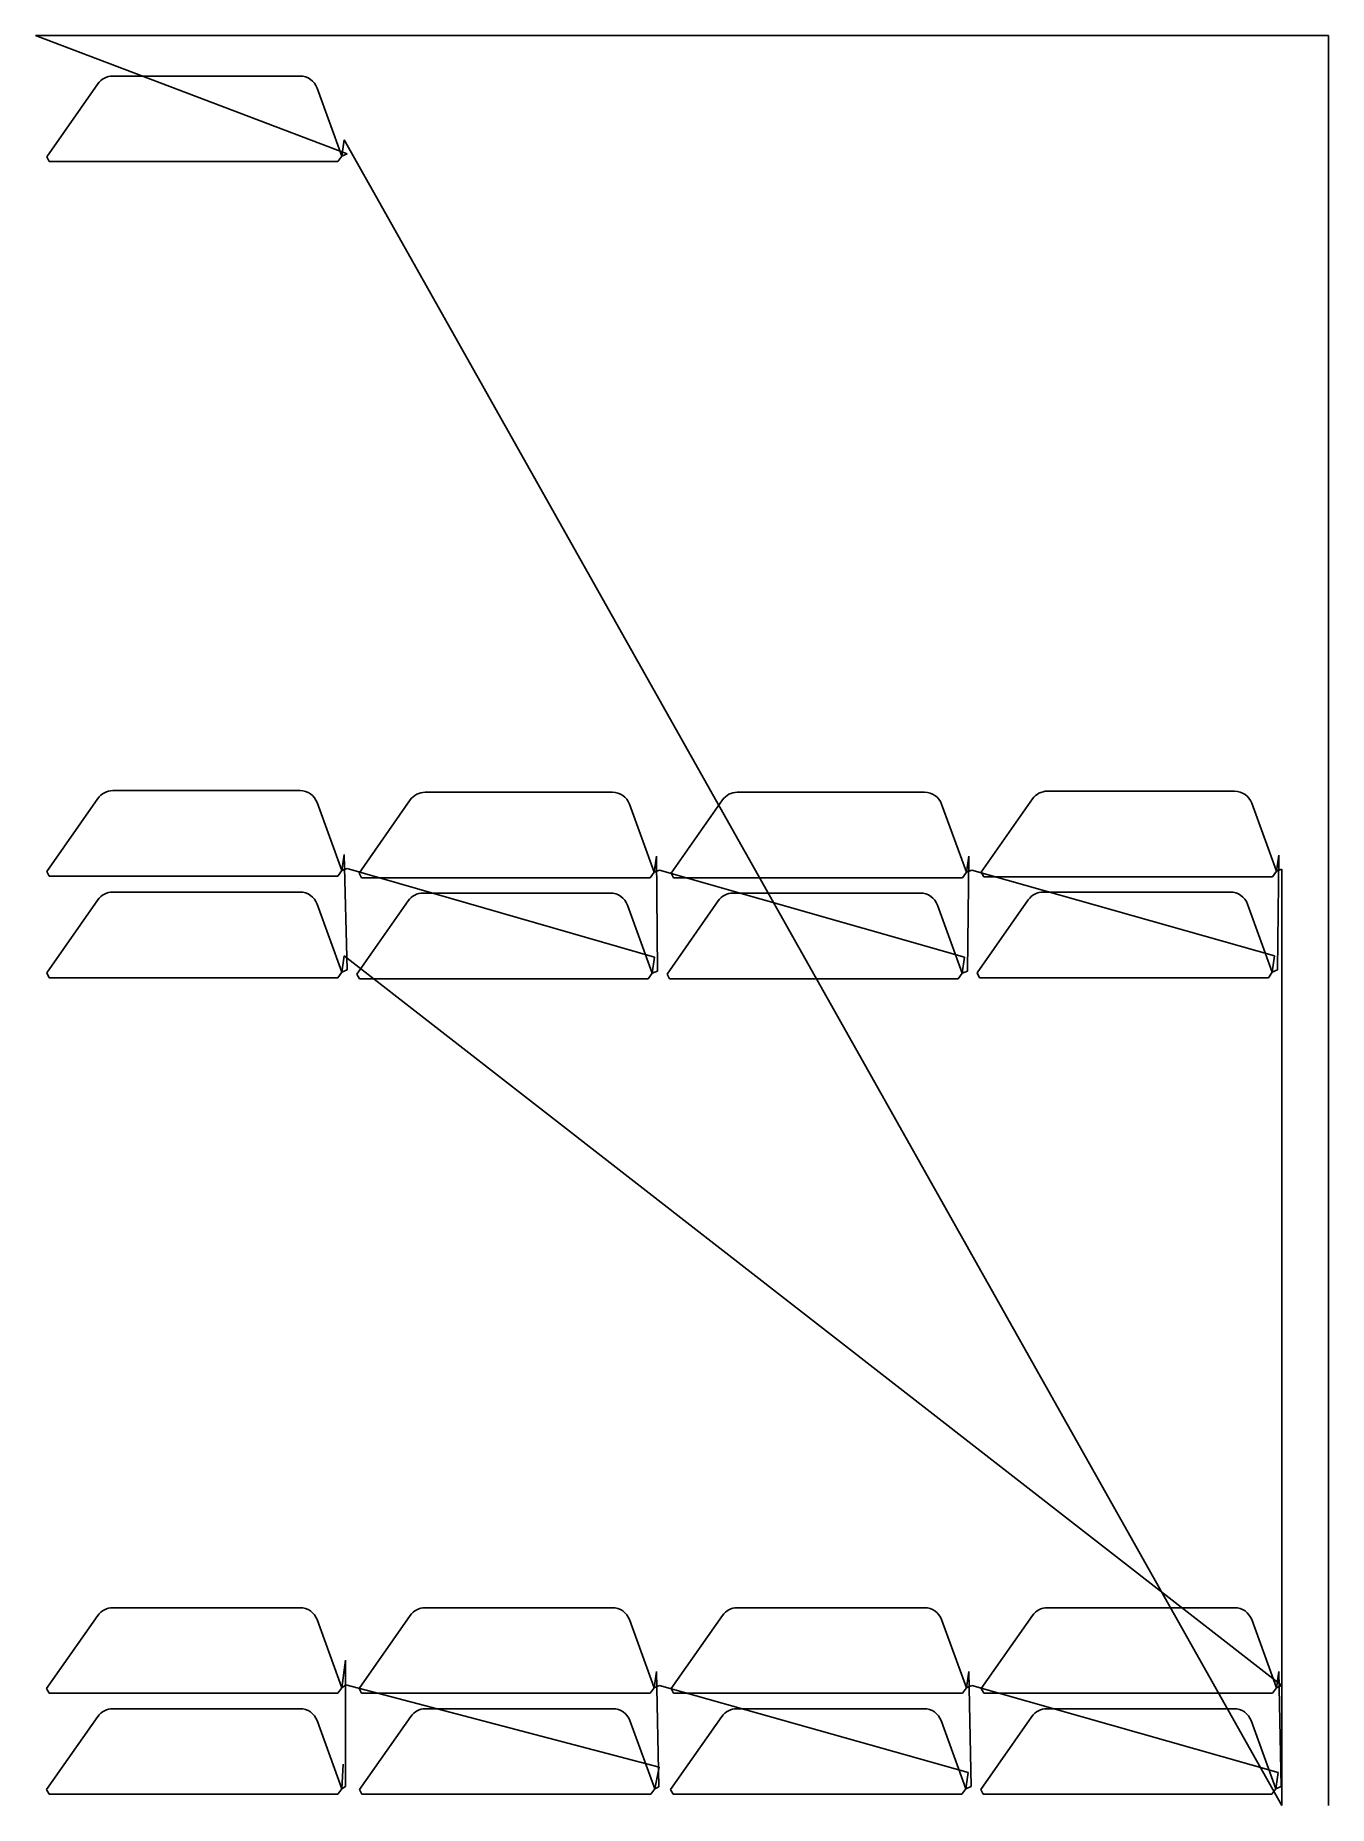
# Model space of a CAD drawing. Header units: metres. Extents: x 0 to 1707, y 0 to 2336.
import ezdxf

# ---------------------------------------------------------------- set-up
doc = ezdxf.new("R2010")
doc.units = ezdxf.units.M

msp = doc.modelspace()

# ---------------------------------------------------------------- linework, layer by layer
at = {"layer": 'TOOL_0'}
for p, q in [((411.635, 2179.945), (0.018, 2336.442)), ((0.018, 2336.442), (1.018, 2336.442)), ((1.018, 2336.442), (0.018, 2336.442)), ((0.018, 2336.442), (1.018, 2336.442)), ((1.018, 2336.442), (1706.905, 2336.442)), ((1706.905, 2336.442), (1706.905, 0.986)), ((14.896, 2175.987), (82.518, 2272.561)), ((102.178, 2282.795), (349.278, 2282.795)), ((371.831, 2267.003), (404.52, 2177.191)), ((407.649, 2198.436), (404.519, 2177.192)), ((1645.182, -0.013), (407.649, 2198.436)), ((18.119, 2169.795), (14.896, 2175.987)), ((404.519, 2177.192), (399.34, 2169.795)), ((404.52, 2177.191), (411.635, 2179.945)), ((399.34, 2169.795), (18.119, 2169.795)), ((102.171, 1339.609), (349.271, 1339.609)), ((514.473, 1337.538), (761.573, 1337.538)), ((926.475, 1337.537), (1173.575, 1337.537)), ((1335.725, 1338.916), (1582.825, 1338.916)), ((14.889, 1232.801), (82.511, 1329.375)), ((371.824, 1323.817), (404.513, 1234.005)), ((427.191, 1230.73), (494.813, 1327.304)), ((784.126, 1321.746), (816.815, 1231.934)), ((839.193, 1230.729), (906.815, 1327.303)), ((1196.128, 1321.745), (1228.817, 1231.933)), ((1248.443, 1232.108), (1316.065, 1328.682)), ((1605.378, 1323.124), (1638.067, 1233.312)), ((407.642, 1255.25), (404.512, 1234.006)), ((411.627, 1102.906), (407.642, 1255.25)), ((819.943, 1253.178), (816.814, 1231.935)), ((821.177, 1101.524), (819.943, 1253.178)), ((1231.945, 1253.177), (1228.816, 1231.934)), ((1230.428, 1101.523), (1231.945, 1253.177)), ((1641.196, 1254.556), (1638.066, 1233.313)), ((1639.679, 1102.902), (1641.196, 1254.556)), ((18.112, 1226.609), (14.889, 1232.801)), ((399.333, 1226.609), (18.112, 1226.609)), ((404.512, 1234.006), (399.333, 1226.609)), ((404.513, 1234.005), (411.628, 1236.759)), ((411.628, 1236.759), (817.191, 1120.015)), ((430.414, 1224.538), (427.191, 1230.73)), ((811.635, 1224.538), (430.414, 1224.538)), ((816.814, 1231.935), (811.635, 1224.538)), ((816.815, 1231.934), (823.93, 1234.688)), ((823.93, 1234.688), (1226.442, 1120.014)), ((842.416, 1224.537), (839.193, 1230.729)), ((1223.637, 1224.537), (842.416, 1224.537)), ((1228.816, 1231.934), (1223.637, 1224.537)), ((1228.817, 1231.933), (1235.932, 1234.687)), ((1235.932, 1234.687), (1635.692, 1121.393)), ((1251.666, 1225.916), (1248.443, 1232.108)), ((1632.887, 1225.916), (1251.666, 1225.916)), ((1638.066, 1233.313), (1632.887, 1225.916)), ((1638.067, 1233.312), (1645.182, 1236.066)), ((1645.182, 1236.066), (1645.182, -0.013)), ((14.888, 1098.948), (82.51, 1195.522)), ((102.17, 1205.756), (349.27, 1205.756)), ((424.438, 1097.566), (492.06, 1194.14)), ((511.72, 1204.374), (758.82, 1204.374)), ((833.689, 1097.565), (901.311, 1194.139)), ((920.971, 1204.373), (1168.071, 1204.373)), ((1242.94, 1098.944), (1310.562, 1195.518)), ((1330.222, 1205.752), (1577.322, 1205.752)), ((371.823, 1189.964), (404.512, 1100.152)), ((781.373, 1188.582), (814.062, 1098.77)), ((1190.624, 1188.581), (1223.313, 1098.769)), ((1599.875, 1189.96), (1632.564, 1100.148)), ((18.111, 1092.756), (14.888, 1098.948)), ((404.511, 1100.153), (399.332, 1092.756)), ((407.641, 1121.397), (404.511, 1100.153)), ((404.512, 1100.152), (411.627, 1102.906)), ((1645.174, 158.338), (407.641, 1121.397)), ((814.061, 1098.771), (808.882, 1091.374)), ((817.191, 1120.015), (814.061, 1098.771)), ((814.062, 1098.77), (821.177, 1101.524)), ((1223.312, 1098.77), (1218.133, 1091.373)), ((1226.442, 1120.014), (1223.312, 1098.77)), ((1223.313, 1098.769), (1230.428, 1101.523)), ((1246.163, 1092.752), (1242.94, 1098.944)), ((1632.563, 1100.149), (1627.384, 1092.752)), ((1635.692, 1121.393), (1632.563, 1100.149)), ((1632.564, 1100.148), (1639.679, 1102.902)), ((399.332, 1092.756), (18.111, 1092.756)), ((427.661, 1091.374), (424.438, 1097.566)), ((808.882, 1091.374), (427.661, 1091.374)), ((836.912, 1091.373), (833.689, 1097.565)), ((1218.133, 1091.373), (836.912, 1091.373)), ((1627.384, 1092.752), (1246.163, 1092.752)), ((102.162, 261.194), (349.262, 261.194)), ((514.463, 261.192), (761.563, 261.192)), ((926.466, 261.19), (1173.566, 261.19)), ((1335.717, 261.188), (1582.817, 261.188)), ((14.88, 154.386), (82.502, 250.96)), ((371.815, 245.402), (404.504, 155.59)), ((427.181, 154.384), (494.803, 250.958)), ((784.116, 245.4), (816.805, 155.588)), ((839.184, 154.382), (906.806, 250.956)), ((1196.119, 245.398), (1228.808, 155.586)), ((1248.435, 154.38), (1316.057, 250.954)), ((1605.37, 245.396), (1638.059, 155.584)), ((409.334, 191.781), (404.503, 155.591)), ((409.386, 25.018), (409.334, 191.781)), ((819.934, 176.833), (816.804, 155.589)), ((822.974, 24.905), (819.934, 176.833)), ((1231.936, 176.831), (1228.807, 155.587)), ((1235.234, 25.047), (1231.936, 176.831)), ((1641.187, 176.829), (1638.058, 155.585)), ((1644.484, 25.045), (1641.187, 176.829)), ((18.103, 148.194), (14.88, 154.386)), ((399.324, 148.194), (18.103, 148.194)), ((404.503, 155.591), (399.324, 148.194)), ((404.504, 155.59), (409.875, 159.257)), ((409.875, 159.257), (823.226, 50.832)), ((430.404, 148.192), (427.181, 154.384)), ((811.625, 148.192), (430.404, 148.192)), ((816.804, 155.589), (811.625, 148.192)), ((816.805, 155.588), (823.92, 158.342)), ((823.92, 158.342), (1231.247, 43.538)), ((842.407, 148.19), (839.184, 154.382)), ((1223.628, 148.19), (842.407, 148.19)), ((1228.807, 155.587), (1223.628, 148.19)), ((1228.808, 155.586), (1235.923, 158.34)), ((1235.923, 158.34), (1640.498, 43.536)), ((1251.658, 148.188), (1248.435, 154.38)), ((1632.879, 148.188), (1251.658, 148.188)), ((1638.058, 155.585), (1632.879, 148.188)), ((1638.059, 155.584), (1645.174, 158.338)), ((14.879, 21.093), (82.501, 117.667)), ((102.161, 127.901), (349.261, 127.901)), ((427.868, 21.091), (495.49, 117.665)), ((515.15, 127.899), (762.25, 127.899)), ((838.495, 21.089), (906.117, 117.663)), ((925.777, 127.897), (1172.877, 127.897)), ((1247.745, 21.087), (1315.367, 117.661)), ((1335.027, 127.895), (1582.127, 127.895)), ((371.814, 112.109), (404.503, 22.297)), ((784.803, 112.107), (817.492, 22.295)), ((1195.43, 112.105), (1228.119, 22.293)), ((1604.68, 112.103), (1637.369, 22.291)), ((406.047, 54.548), (404.502, 22.298)), ((823.226, 50.832), (817.491, 22.296)), ((404.503, 22.297), (409.386, 25.018)), ((817.492, 22.295), (822.974, 24.905)), ((1231.247, 43.538), (1228.118, 22.294)), ((1228.119, 22.293), (1235.234, 25.047)), ((1640.498, 43.536), (1637.368, 22.292)), ((1637.369, 22.291), (1644.484, 25.045)), ((18.102, 14.901), (14.879, 21.093)), ((399.323, 14.901), (18.102, 14.901)), ((404.502, 22.298), (399.323, 14.901)), ((431.091, 14.899), (427.868, 21.091)), ((812.312, 14.899), (431.091, 14.899)), ((817.491, 22.296), (812.312, 14.899)), ((841.718, 14.897), (838.495, 21.089)), ((1222.939, 14.897), (841.718, 14.897)), ((1228.118, 22.294), (1222.939, 14.897)), ((1250.968, 14.895), (1247.745, 21.087)), ((1632.189, 14.895), (1250.968, 14.895)), ((1637.368, 22.292), (1632.189, 14.895)), ((1706.905, 0.986), (1706.905, -0.014))]:
    msp.add_line(p, q, dxfattribs=at)
for centre, start, end in [((102.178, 2258.795), 90, 145.000157), ((349.278, 2258.795), 19.998608, 90), ((102.171, 1315.609), 90, 145.000157), ((349.271, 1315.609), 19.998608, 90), ((514.473, 1313.538), 90, 145.000157), ((761.573, 1313.538), 19.998608, 90), ((926.475, 1313.537), 90, 145.000157), ((1173.575, 1313.537), 19.998608, 90), ((1335.725, 1314.916), 90, 145.000157), ((1582.825, 1314.916), 19.998608, 90), ((102.17, 1181.756), 90, 145.000157), ((349.27, 1181.756), 19.998608, 90), ((511.72, 1180.374), 90, 145.000157), ((758.82, 1180.374), 19.998608, 90), ((920.971, 1180.373), 90, 145.000157), ((1168.071, 1180.373), 19.998608, 90), ((1330.222, 1181.752), 90, 145.000157), ((1577.322, 1181.752), 19.998608, 90), ((102.162, 237.194), 90, 145.000157), ((349.262, 237.194), 19.998608, 90), ((514.463, 237.192), 90, 145.000157), ((761.563, 237.192), 19.998608, 90), ((926.466, 237.19), 90, 145.000157), ((1173.566, 237.19), 19.998608, 90), ((1335.717, 237.188), 90, 145.000157), ((1582.817, 237.188), 19.998608, 90), ((102.161, 103.901), 90, 145.000157), ((349.261, 103.901), 19.998608, 90), ((515.15, 103.899), 90, 145.000157), ((762.25, 103.899), 19.998608, 90), ((925.777, 103.897), 90, 145.000157), ((1172.877, 103.897), 19.998608, 90), ((1335.027, 103.895), 90, 145.000157), ((1582.127, 103.895), 19.998608, 90)]:
    msp.add_arc(centre, 24, start, end, dxfattribs=at)

doc.saveas('drawing.dxf')
